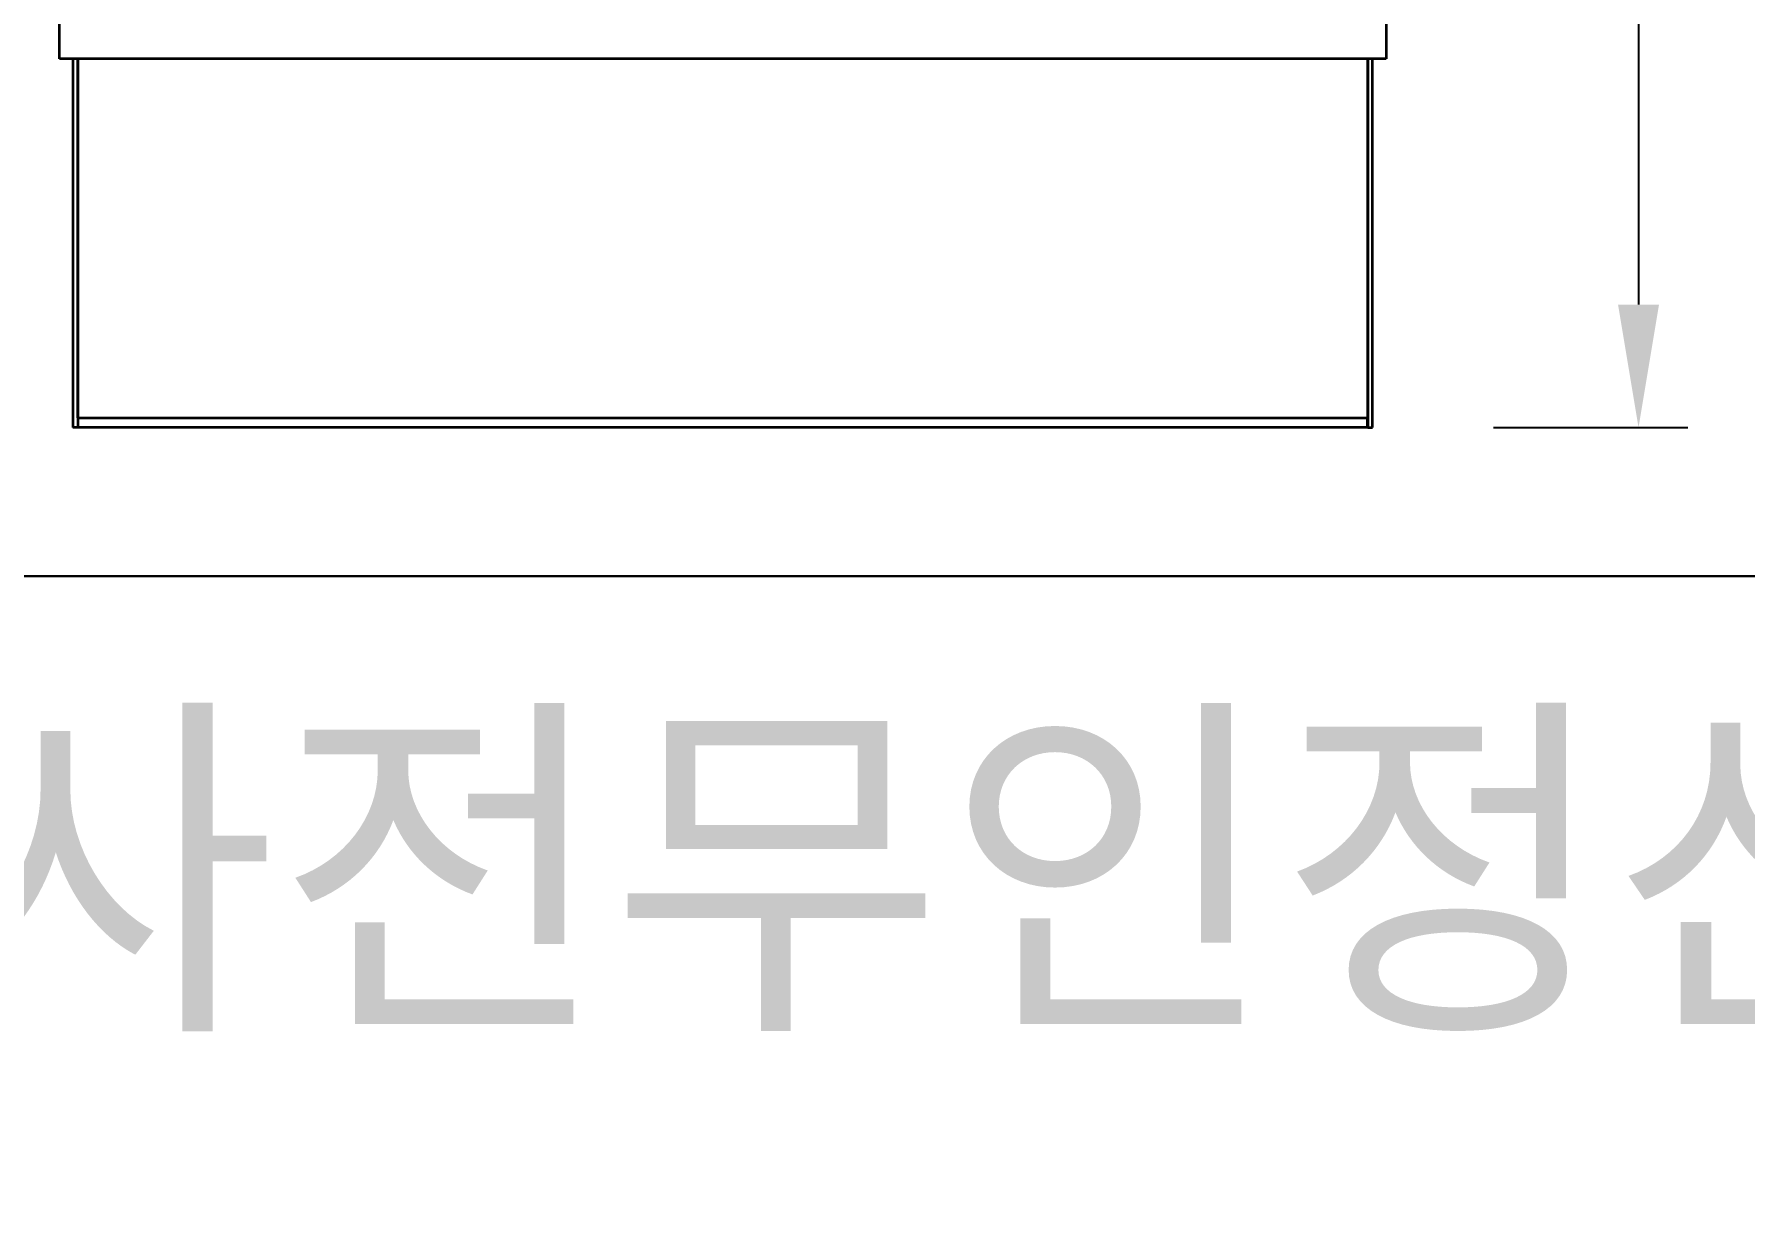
# Model space of a CAD drawing. Header units: millimetres. Extents: x 29838256 to 30236675, y -914750 to -833241.
# Drawn here: x 29876452 to 29879639, y -848489 to -846289 of the extents above; entities that cross this region are included whole.
import ezdxf
from ezdxf.enums import TextEntityAlignment as Align

# ---------------------------------------------------------------- set-up
doc = ezdxf.new("R2010")
doc.units = ezdxf.units.MM
doc.header["$LTSCALE"] = 600
doc.header["$MEASUREMENT"] = 0
doc.header["$PDSIZE"] = 1000
doc.layers.get('0').update_dxf_attribs({"linetype": 'CONTINUOUS'})
doc.layers.get('DEFPOINTS').update_dxf_attribs({"linetype": 'CONTINUOUS'})
doc.layers.add('PARKING', color=7, linetype='CONTINUOUS')
doc.layers.add('주차관제', color=2, linetype='CONTINUOUS')
doc.layers.add('외형선(ISO)', color=7, linetype='CONTINUOUS', lineweight=35)
doc.layers.add('좁은 외형선(ISO)', color=7, linetype='CONTINUOUS', lineweight=35)
doc.styles.add('IBS', font='malgun_0.ttf')
doc.styles.add('주 문자 (ISO)', font='Dotum.TTF')
doc.dimstyles.new('기본값 (ISO)', dxfattribs={"dimscale": 20, "dimtxt": 2.5, "dimasz": 2.5, "dimexe": 1, "dimexo": 1, "dimgap": 0.3, "dimtad": 1, "dimtoh": 1, "dimdec": 1, "dimrnd": 1e-08, "dimzin": 0, "dimdsep": 46, "dimtxsty": '주 문자 (ISO)', "dimcen": 0.09, "dimdle": 10, "dimclrd": 256, "dimclre": 256, "dimclrt": 7, "dimazin": 0, "dimtfac": 1, "dimtdec": 1, "dimtmove": 0, "dimatfit": 3, "dimfxl": 1, "dimtolj": 1, "dimtzin": 0, "dimlwd": -1, "dimlwe": -1, "dimarcsym": 0})

# ---------------------------------------------------------------- blocks, each defined once
blk = doc.blocks.new('a4q345')
at = {"layer": '주차관제'}
for points in [[(1611711.4, -29134), (1629092.5, -29134), (1629092.5, -44652.8), (1611711.4, -44652.8)], [(1611711.4, -44652.8), (1629092.5, -44652.8), (1629092.5, -46515.1), (1611711.4, -46515.1)]]:
    blk.add_lwpolyline(points, close=True, dxfattribs=at)
blk = doc.blocks.new('*D891')
at = {"transparency": 16777216}
for p, q in [((3739.47, 2416.29), (4015.99, 2416.29)), ((3995.99, 2366.29), (3995.99, 1566.29)), ((3936.92, 1516.29), (4015.99, 1516.29))]:
    blk.add_line(p, q, dxfattribs=at)
for points in [[(3987.66, 2366.29), (4004.33, 2366.29), (3995.99, 2416.29)], [(3987.66, 1566.29), (4004.33, 1566.29), (3995.99, 1516.29)]]:
    blk.add_solid(points, dxfattribs=at)
at = {"layer": 'DEFPOINTS', "color": 0, "transparency": 16777216}
for p in [(3719.47, 2416.29), (3916.92, 1516.29), (3995.99, 1516.29)]:
    blk.add_point(p, dxfattribs=at)
at = {"color": 7, "transparency": 16777216, "insert": (3964.96, 1966.19), "char_height": 50, "attachment_point": 5, "rotation": 90, "style": '주 문자 (ISO)'}
blk.add_mtext('\\A1;900', dxfattribs=at)
blk = doc.blocks.new('사전무인정산장비')
at = {"layer": '외형선(ISO)'}
for p, q in [((3353.26, 1666.29), (3353.26, 1687.96)), ((3893.26, 1687.96), (3893.26, 1666.29)), ((3893.26, 1666.29), (3353.26, 1666.29)), ((3358.76, 1666.29), (3358.76, 1516.29)), ((3360.76, 1666.29), (3360.76, 1516.29)), ((3360.83, 1520.29), (3360.83, 1666.29)), ((3885.69, 1666.29), (3885.69, 1520.29)), ((3885.76, 1666.29), (3885.76, 1516.29)), ((3887.76, 1516.29), (3887.76, 1666.29)), ((3360.83, 1520.29), (3360.83, 1516.29)), ((3885.69, 1516.29), (3885.69, 1520.29)), ((3360.76, 1516.29), (3358.76, 1516.29)), ((3885.69, 1516.29), (3360.83, 1516.29)), ((3885.76, 1516.29), (3887.76, 1516.29))]:
    blk.add_line(p, q, dxfattribs=at)
for centre, radius, start, end in [((3362.76, 1520.29), 2, 180, 195.28105), ((3883.76, 1520.29), 2, 344.71895, 0), ((3362.76, 1520.29), 4, 240, 241.16281), ((3883.76, 1520.29), 4, 298.83719, 300)]:
    blk.add_arc(centre, radius, start, end, dxfattribs=at)
at = {"layer": '좁은 외형선(ISO)'}
blk.add_line((3360.83, 1520.29), (3885.69, 1520.29), dxfattribs=at)
dim = blk.add_linear_dim(base=(3995.99, 1516.29), p1=(3719.47, 2416.29), p2=(3916.92, 1516.29), angle=90, dimstyle='기본값 (ISO)', override={"dimtoh": 0, "dimdec": 0, "dimtofl": 0, "dimatfit": 1})
dim.commit()
dim.dimension.update_dxf_attribs({"geometry": '*D891', "text_midpoint": (3995.99, 1966.19), "dimtype": 128})

msp = doc.modelspace()

# ---------------------------------------------------------------- block references
at = {"xscale": 4.5769311621346, "yscale": 4.5769311621346, "zscale": 4.5769311621346}
msp.add_blockref('사전무인정산장비', (29861151.5, -853960.9), dxfattribs=at)
at = {"layer": '주차관제', "xscale": 0.6611122789749978, "yscale": 0.6611122789749978, "zscale": 0.6611122789749978}
msp.add_blockref('a4q345', (28807206.2, -817777), dxfattribs=at)

# ---------------------------------------------------------------- texts
at = {"layer": 'PARKING', "color": 7, "style": 'IBS'}
msp.add_text('사전무인정산기', height=495.68, dxfattribs=at).set_placement((29878458, -848092.6), align=Align.CENTER)

doc.saveas('drawing.dxf')
